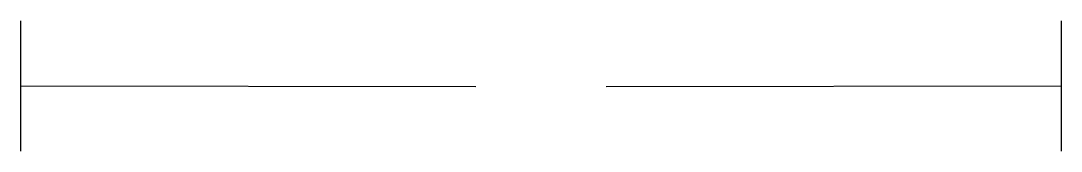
# Model space of a CAD drawing. Header units: inches. Extents: x 0 to 96, y 0 to 12.
import ezdxf

# ---------------------------------------------------------------- set-up
doc = ezdxf.new("R2010")
doc.units = ezdxf.units.IN
doc.header["$LTSCALE"] = 30
doc.header["$MEASUREMENT"] = 0

msp = doc.modelspace()

# ---------------------------------------------------------------- linework, layer by layer
for p, q in [((0, 0), (0, 12)), ((96, 12), (96, 0)), ((0, 6), (42, 5.945)), ((54, 5.945), (96, 6))]:
    msp.add_line(p, q)

doc.saveas('drawing.dxf')
